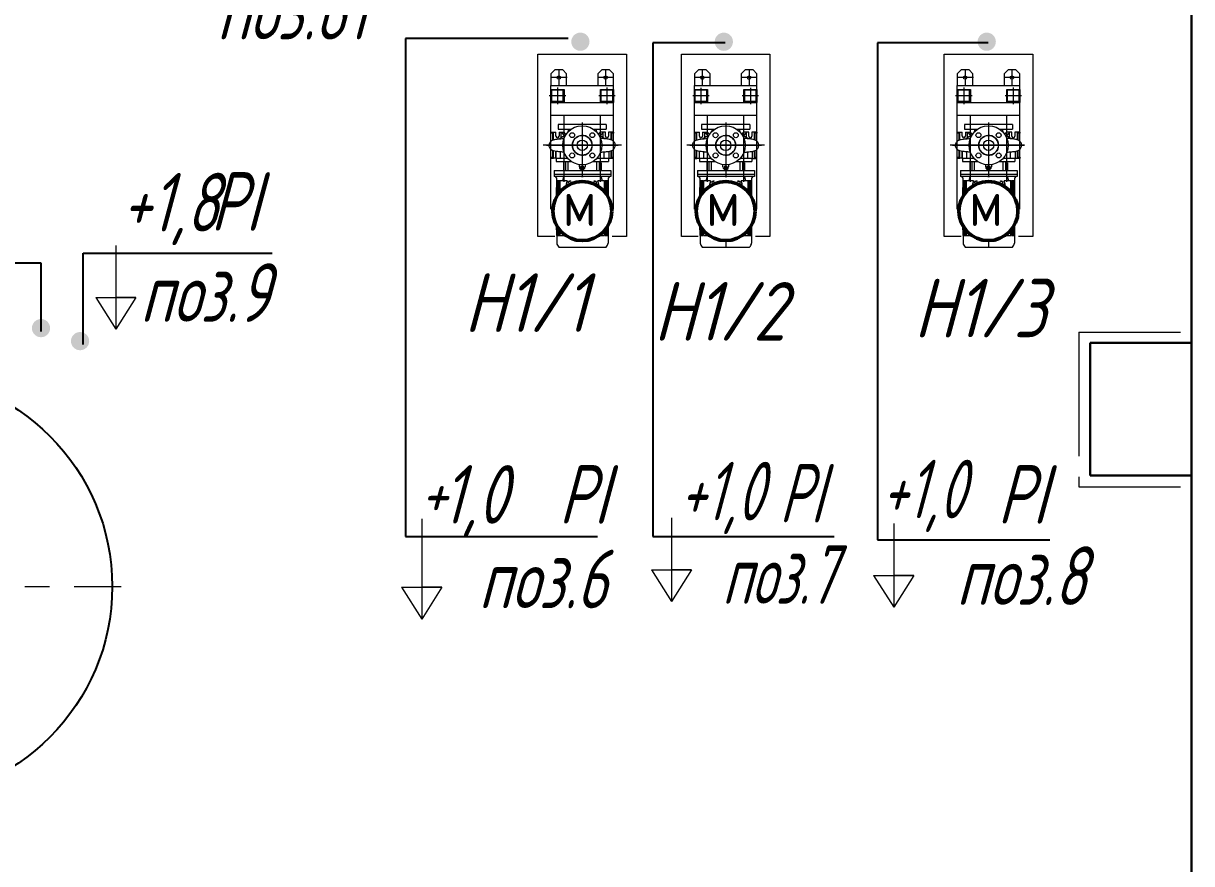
# Model space of a CAD drawing. Header units: millimetres. Extents: x 409 to 1826, y -2285 to 789.
# Drawn here: x 647.1 to 736.9, y 463.6 to 528.2 of the extents above; entities that cross this region are included whole.
import ezdxf

# ---------------------------------------------------------------- set-up
doc = ezdxf.new("R2010")
doc.units = ezdxf.units.MM
doc.linetypes.add('CENTER2', pattern=[28.575, 19.05, -3.175, 3.175, -3.175])
doc.linetypes.add('осевая', pattern=[50.8, 31.75, -6.35, 6.35, -6.35])
for name, color, linetype, lineweight in [('1 Оборудование (осн)', 150, 'Continuous', 30), ('1-основная-050 ж', 2, 'Continuous', 50), ('6-осевая-1', 1, 'CENTER2', 18), ('7-тонкая-текст.-02', 4, 'Continuous', 30), ('7-тонкая.текст-02', 4, 'Continuous', 30), ('_0', 7, 'Continuous', 0), ('Visible (ISO)', 7, 'Continuous', 50), ('АР_Стены наружные', 7, 'Continuous', 30), ('Опора', 22, 'Continuous', 15), ('осевая', 33, 'осевая', 13)]:
    doc.layers.add(name, color=color, linetype=linetype, lineweight=lineweight)
doc.layers.add('ТХ_Оси труб.', color=3, linetype='осевая')
doc.styles.add('2', font='simplex.shx', dxfattribs={"width": 0.8, "oblique": 15, "height": 3.5})
doc.styles.add('GOST тип А', font='GOST_A.TTF', dxfattribs={"oblique": 15})
doc.styles.get("Standard").update_dxf_attribs({"font": 'GOST_A.TTF', "oblique": 15})

msp = doc.modelspace()

# ---------------------------------------------------------------- hatches: boundary and pattern name
for points in [[(690.638, 526.748, -1), (689.238, 526.748, -1)], [(701.658, 526.746, -1), (700.258, 526.746, -1)], [(721.855, 526.748, -1), (720.455, 526.748, -1)], [(647.8, 504.75, 1), (649.2, 504.75, 1)], [(650.8, 503.75, 1), (652.2, 503.75, 1)]]:
    msp.add_hatch(color=7).paths.add_polyline_path(points)

# ---------------------------------------------------------------- linework, layer by layer
for p, q in [((689, 527), (676.5, 527)), ((676.5, 527), (676.5, 488.75)), ((701.062, 526.657), (695.5, 526.657)), ((695.5, 526.657), (695.5, 489.75)), ((721.258, 526.659), (712.75, 526.659)), ((712.75, 526.659), (712.75, 488.5)), ((651.75, 503.5), (651.75, 510.5)), ((651.75, 510.5), (666.25, 510.5)), ((648.5, 509.75), (629.75, 509.75)), ((648.5, 504.5), (648.5, 509.75)), ((695.5, 489.75), (695.5, 488.75)), ((676.5, 488.75), (691.25, 488.75)), ((695.5, 488.75), (709.438, 488.75)), ((712.75, 488.5), (726, 488.5))]:
    msp.add_line(p, q)
at = {"color": 7, "lineweight": 13}
for p, q in [((686.677, 511.783), (686.677, 525.783)), ((686.677, 525.783), (693.477, 525.783)), ((693.477, 525.783), (693.477, 511.783)), ((697.698, 511.781), (697.698, 525.781)), ((697.698, 525.781), (704.498, 525.781)), ((704.498, 525.781), (704.498, 511.781)), ((717.894, 511.783), (717.894, 525.783)), ((717.894, 525.783), (724.694, 525.783)), ((724.694, 525.783), (724.694, 511.783)), ((687.963, 511.783), (686.677, 511.783)), ((693.477, 511.783), (692.378, 511.783)), ((698.983, 511.781), (697.698, 511.781)), ((704.498, 511.781), (703.398, 511.781)), ((719.179, 511.783), (717.894, 511.783)), ((724.694, 511.783), (723.594, 511.783))]:
    msp.add_line(p, q, dxfattribs=at)
at = {"layer": '1 Оборудование (осн)', "color": 7, "lineweight": 25}
msp.add_circle((637.622, 484.896), 16.35, dxfattribs=at)
at = {"layer": '1-основная-050 ж', "color": 7, "ltscale": 0.1}
for centre in [(690.079, 513.734), (701.099, 513.734), (721.287, 513.734)]:
    msp.add_circle(centre, 2.265, dxfattribs=at)
at = {"layer": '6-осевая-1', "color": 7, "ltscale": 0.5}
for p, q in [((728.233, 504.448), (736.033, 504.448)), ((728.233, 504.448), (728.233, 492.55)), ((728.233, 492.55), (736.033, 492.55))]:
    msp.add_line(p, q, dxfattribs=at)
at = {"layer": '_0', "ltscale": 0.8}
for p, q in [((654.25, 511.093), (654.25, 507.101)), ((652.703, 507.101), (654.25, 507.101)), ((652.703, 507.101), (654.25, 507.101)), ((652.703, 507.101), (654.25, 507.101)), ((652.703, 507.101), (654.25, 507.101)), ((652.703, 507.101), (654.25, 504.657)), ((654.25, 507.101), (655.797, 507.101)), ((655.797, 507.101), (654.25, 507.101)), ((654.25, 507.101), (655.797, 507.101)), ((655.797, 507.101), (654.25, 507.101)), ((654.25, 507.101), (655.797, 507.101)), ((655.797, 507.101), (654.25, 507.101)), ((654.25, 507.101), (655.797, 507.101)), ((655.797, 507.101), (654.25, 507.101)), ((654.25, 507.101), (654.25, 504.657)), ((655.797, 507.101), (654.25, 504.657)), ((677.75, 490.093), (677.75, 482.407)), ((696.938, 490.186), (696.938, 486.194)), ((714.008, 489.752), (714.008, 485.76)), ((695.392, 486.194), (696.938, 486.194)), ((695.392, 486.194), (696.938, 483.75)), ((696.938, 486.194), (698.485, 486.194)), ((698.485, 486.194), (696.938, 486.194)), ((696.938, 486.194), (696.938, 483.75)), ((698.485, 486.194), (696.938, 483.75)), ((712.462, 485.76), (714.008, 485.76)), ((712.462, 485.76), (714.008, 483.316)), ((714.008, 485.76), (715.555, 485.76)), ((715.555, 485.76), (714.008, 485.76)), ((714.008, 485.76), (714.008, 483.316)), ((715.555, 485.76), (714.008, 483.316)), ((676.203, 484.851), (677.75, 484.851)), ((676.203, 484.851), (677.75, 482.407)), ((677.75, 484.851), (679.297, 484.851)), ((679.297, 484.851), (677.75, 484.851)), ((677.75, 484.851), (677.75, 482.407)), ((679.297, 484.851), (677.75, 482.407))]:
    msp.add_line(p, q, dxfattribs=at)
at = {"layer": 'Visible (ISO)', "color": 7, "lineweight": 13}
for p, q in [((687.679, 519.792), (687.859, 519.792)), ((687.679, 519.732), (687.679, 519.792)), ((687.814, 519.732), (687.679, 519.732)), ((687.679, 519.11), (687.679, 519.732)), ((687.859, 519.762), (687.814, 519.732)), ((687.814, 519.196), (687.814, 519.732)), ((687.859, 519.792), (688.059, 519.792)), ((687.859, 519.792), (687.859, 519.762)), ((687.859, 519.213), (687.859, 519.762)), ((688.059, 519.492), (688.059, 519.792)), ((691.929, 520.392), (688.229, 520.392)), ((688.229, 520.392), (688.229, 520.032)), ((688.229, 520.032), (689.235, 520.032)), ((688.299, 519.792), (688.299, 519.492)), ((688.299, 519.792), (688.471, 519.792)), ((688.471, 519.302), (688.471, 519.792)), ((688.471, 519.792), (688.679, 519.792)), ((688.471, 519.792), (688.71, 519.515)), ((688.828, 519.62), (688.679, 519.792)), ((688.858, 519.663), (688.856, 519.666)), ((689.007, 520.032), (689.007, 519.841)), ((690.923, 520.032), (691.929, 520.032)), ((691.151, 520.032), (691.151, 519.841)), ((691.3, 519.663), (691.302, 519.666)), ((691.33, 519.62), (691.479, 519.792)), ((691.687, 519.792), (691.447, 519.515)), ((691.687, 519.792), (691.479, 519.792)), ((691.859, 519.792), (691.687, 519.792)), ((691.687, 519.374), (691.687, 519.792)), ((691.859, 519.492), (691.859, 519.792)), ((691.929, 520.392), (691.929, 520.032)), ((692.099, 519.792), (692.099, 519.492)), ((692.299, 519.792), (692.099, 519.792)), ((692.479, 519.792), (692.299, 519.792)), ((692.299, 519.762), (692.299, 519.792)), ((692.344, 519.732), (692.299, 519.762)), ((692.299, 519.213), (692.299, 519.762)), ((692.479, 519.732), (692.344, 519.732)), ((692.344, 519.196), (692.344, 519.732)), ((692.479, 519.792), (692.479, 519.732)), ((692.479, 519.11), (692.479, 519.732)), ((698.699, 519.79), (698.879, 519.79)), ((698.699, 519.73), (698.699, 519.79)), ((698.834, 519.73), (698.699, 519.73)), ((698.699, 519.108), (698.699, 519.73)), ((698.879, 519.76), (698.834, 519.73)), ((698.834, 519.194), (698.834, 519.73)), ((698.879, 519.79), (699.079, 519.79)), ((698.879, 519.79), (698.879, 519.76)), ((698.879, 519.211), (698.879, 519.76)), ((699.079, 519.49), (699.079, 519.79)), ((702.949, 520.39), (699.249, 520.39)), ((699.249, 520.39), (699.249, 520.03)), ((699.249, 520.03), (700.255, 520.03)), ((699.319, 519.79), (699.319, 519.49)), ((699.319, 519.79), (699.491, 519.79)), ((699.491, 519.3), (699.491, 519.79)), ((699.491, 519.79), (699.699, 519.79)), ((699.491, 519.79), (699.731, 519.513)), ((699.848, 519.618), (699.699, 519.79)), ((699.878, 519.661), (699.876, 519.664)), ((700.027, 520.03), (700.027, 519.839)), ((701.943, 520.03), (702.949, 520.03)), ((702.171, 520.03), (702.171, 519.839)), ((702.32, 519.661), (702.322, 519.664)), ((702.35, 519.618), (702.499, 519.79)), ((702.707, 519.79), (702.468, 519.513)), ((702.707, 519.79), (702.499, 519.79)), ((702.879, 519.79), (702.707, 519.79)), ((702.707, 519.372), (702.707, 519.79)), ((702.879, 519.49), (702.879, 519.79)), ((702.949, 520.39), (702.949, 520.03)), ((703.119, 519.79), (703.119, 519.49)), ((703.319, 519.79), (703.119, 519.79)), ((703.499, 519.79), (703.319, 519.79)), ((703.319, 519.76), (703.319, 519.79)), ((703.364, 519.73), (703.319, 519.76)), ((703.319, 519.211), (703.319, 519.76)), ((703.499, 519.73), (703.364, 519.73)), ((703.364, 519.194), (703.364, 519.73)), ((703.499, 519.79), (703.499, 519.73)), ((703.499, 519.108), (703.499, 519.73)), ((718.895, 519.792), (719.075, 519.792)), ((718.895, 519.732), (718.895, 519.792)), ((719.03, 519.732), (718.895, 519.732)), ((718.895, 519.11), (718.895, 519.732)), ((719.075, 519.762), (719.03, 519.732)), ((719.03, 519.196), (719.03, 519.732)), ((719.075, 519.792), (719.275, 519.792)), ((719.075, 519.792), (719.075, 519.762)), ((719.075, 519.213), (719.075, 519.762)), ((719.275, 519.492), (719.275, 519.792)), ((723.145, 520.392), (719.445, 520.392)), ((719.445, 520.392), (719.445, 520.032)), ((719.445, 520.032), (720.451, 520.032)), ((719.515, 519.792), (719.515, 519.492)), ((719.515, 519.792), (719.688, 519.792)), ((719.688, 519.302), (719.688, 519.792)), ((719.688, 519.792), (719.895, 519.792)), ((719.688, 519.792), (719.927, 519.515)), ((720.045, 519.62), (719.895, 519.792)), ((720.074, 519.663), (720.072, 519.666)), ((720.223, 520.032), (720.223, 519.841)), ((722.14, 520.032), (723.145, 520.032)), ((722.367, 520.032), (722.367, 519.841)), ((722.517, 519.663), (722.519, 519.666)), ((722.546, 519.62), (722.695, 519.792)), ((722.903, 519.792), (722.664, 519.515)), ((722.903, 519.792), (722.695, 519.792)), ((723.075, 519.792), (722.903, 519.792)), ((722.903, 519.374), (722.903, 519.792)), ((723.075, 519.492), (723.075, 519.792)), ((723.145, 520.392), (723.145, 520.032)), ((723.315, 519.792), (723.315, 519.492)), ((723.515, 519.792), (723.315, 519.792)), ((723.695, 519.792), (723.515, 519.792)), ((723.515, 519.762), (723.515, 519.792)), ((723.56, 519.732), (723.515, 519.762)), ((723.515, 519.213), (723.515, 519.762)), ((723.695, 519.732), (723.56, 519.732)), ((723.56, 519.196), (723.56, 519.732)), ((723.695, 519.792), (723.695, 519.732)), ((723.695, 519.11), (723.695, 519.732)), ((687.679, 517.852), (687.679, 518.473)), ((687.814, 517.852), (687.814, 518.388)), ((687.859, 517.792), (687.859, 518.371)), ((688.034, 518.324), (688.034, 517.804)), ((688.04, 518.323), (688.04, 517.804)), ((688.386, 518.284), (688.386, 517.804)), ((691.772, 517.804), (691.772, 518.284)), ((692.118, 518.323), (692.118, 517.804)), ((692.124, 518.324), (692.124, 517.804)), ((692.299, 517.792), (692.299, 518.371)), ((692.344, 517.852), (692.344, 518.388)), ((692.479, 517.852), (692.479, 518.473)), ((698.699, 517.85), (698.699, 518.472)), ((698.834, 517.85), (698.834, 518.386)), ((698.879, 517.79), (698.879, 518.369)), ((699.054, 518.322), (699.054, 517.803)), ((699.06, 518.321), (699.06, 517.803)), ((699.406, 518.282), (699.406, 517.803)), ((702.792, 517.803), (702.792, 518.282)), ((703.138, 518.321), (703.138, 517.803)), ((703.144, 518.322), (703.144, 517.803)), ((703.319, 517.79), (703.319, 518.369)), ((703.364, 517.85), (703.364, 518.386)), ((703.499, 517.85), (703.499, 518.472)), ((718.895, 517.852), (718.895, 518.473)), ((719.03, 517.852), (719.03, 518.388)), ((719.075, 517.792), (719.075, 518.371)), ((719.251, 518.324), (719.251, 517.804)), ((719.257, 518.323), (719.257, 517.804)), ((719.602, 518.284), (719.602, 517.804)), ((722.988, 517.804), (722.988, 518.284)), ((723.334, 518.323), (723.334, 517.804)), ((723.34, 518.324), (723.34, 517.804)), ((723.515, 517.792), (723.515, 518.371)), ((723.56, 517.852), (723.56, 518.388)), ((723.695, 517.852), (723.695, 518.473)), ((687.679, 517.852), (687.679, 517.792)), ((687.814, 517.852), (687.679, 517.852)), ((688.069, 517.792), (687.679, 517.792)), ((687.679, 517.792), (687.859, 517.792)), ((687.859, 517.822), (687.814, 517.852)), ((687.859, 517.792), (687.859, 517.822)), ((688.04, 517.804), (688.034, 517.804)), ((688.04, 517.804), (688.077, 517.804)), ((688.069, 517.804), (688.069, 517.542)), ((688.069, 517.542), (689.25, 517.542)), ((688.077, 517.804), (688.923, 517.804)), ((688.629, 517.442), (688.658, 517.442)), ((688.629, 517.442), (688.629, 516.86)), ((688.658, 516.86), (688.658, 517.542)), ((688.781, 517.542), (688.781, 516.86)), ((688.923, 517.836), (688.923, 517.804)), ((688.95, 517.804), (688.923, 517.804)), ((688.968, 517.542), (688.968, 516.86)), ((689.86, 517.133), (689.86, 517.308)), ((689.978, 517.133), (690.028, 517.215)), ((689.978, 517.133), (689.978, 517.049)), ((690.028, 517.131), (689.978, 517.049)), ((689.978, 517.049), (690.028, 516.967)), ((690.028, 517.215), (690.028, 517.131)), ((690.028, 517.215), (690.129, 517.215)), ((690.129, 517.131), (690.028, 517.131)), ((690.129, 517.215), (690.129, 517.131)), ((690.129, 517.215), (690.18, 517.133)), ((690.18, 517.049), (690.129, 517.131)), ((690.129, 516.967), (690.18, 517.049)), ((690.18, 517.133), (690.18, 517.049)), ((690.297, 517.308), (690.297, 517.133)), ((690.908, 517.542), (692.089, 517.542)), ((691.189, 516.86), (691.189, 517.542)), ((691.234, 517.804), (691.208, 517.804)), ((691.234, 517.836), (691.234, 517.804)), ((691.234, 517.804), (692.081, 517.804)), ((691.376, 517.542), (691.376, 516.86)), ((691.5, 516.86), (691.5, 517.542)), ((691.5, 517.442), (691.529, 517.442)), ((691.529, 517.442), (691.529, 516.86)), ((692.081, 517.804), (692.118, 517.804)), ((692.089, 517.804), (692.089, 517.542)), ((692.089, 517.792), (692.479, 517.792)), ((692.124, 517.804), (692.118, 517.804)), ((692.344, 517.852), (692.299, 517.822)), ((692.299, 517.822), (692.299, 517.792)), ((692.479, 517.792), (692.299, 517.792)), ((692.479, 517.852), (692.344, 517.852)), ((692.479, 517.792), (692.479, 517.852)), ((698.699, 517.85), (698.699, 517.79)), ((698.834, 517.85), (698.699, 517.85)), ((699.089, 517.79), (698.699, 517.79)), ((698.699, 517.79), (698.879, 517.79)), ((698.879, 517.82), (698.834, 517.85)), ((698.879, 517.79), (698.879, 517.82)), ((699.06, 517.803), (699.054, 517.803)), ((699.06, 517.803), (699.097, 517.803)), ((699.089, 517.803), (699.089, 517.54)), ((699.089, 517.54), (700.27, 517.54)), ((699.097, 517.803), (699.944, 517.803)), ((699.649, 517.44), (699.678, 517.44)), ((699.649, 517.44), (699.649, 516.858)), ((699.678, 516.858), (699.678, 517.54)), ((699.802, 517.54), (699.802, 516.858)), ((699.944, 517.834), (699.944, 517.803)), ((699.97, 517.803), (699.944, 517.803)), ((699.989, 517.54), (699.989, 516.858)), ((700.881, 517.131), (700.881, 517.306)), ((700.998, 517.131), (701.049, 517.213)), ((700.998, 517.131), (700.998, 517.047)), ((701.049, 517.129), (700.998, 517.047)), ((700.998, 517.047), (701.049, 516.965)), ((701.049, 517.213), (701.049, 517.129)), ((701.049, 517.213), (701.15, 517.213)), ((701.15, 517.129), (701.049, 517.129)), ((701.15, 517.213), (701.15, 517.129)), ((701.15, 517.213), (701.2, 517.131)), ((701.2, 517.047), (701.15, 517.129)), ((701.15, 516.965), (701.2, 517.047)), ((701.2, 517.131), (701.2, 517.047)), ((701.318, 517.306), (701.318, 517.131)), ((701.928, 517.54), (703.109, 517.54)), ((702.21, 516.858), (702.21, 517.54)), ((702.255, 517.803), (702.228, 517.803)), ((702.255, 517.834), (702.255, 517.803)), ((702.255, 517.803), (703.101, 517.803)), ((702.397, 517.54), (702.397, 516.858)), ((702.52, 516.858), (702.52, 517.54)), ((702.52, 517.44), (702.549, 517.44)), ((702.549, 517.44), (702.549, 516.858)), ((703.101, 517.803), (703.138, 517.803)), ((703.109, 517.803), (703.109, 517.54)), ((703.109, 517.79), (703.499, 517.79)), ((703.144, 517.803), (703.138, 517.803)), ((703.364, 517.85), (703.319, 517.82)), ((703.319, 517.82), (703.319, 517.79)), ((703.499, 517.79), (703.319, 517.79)), ((703.499, 517.85), (703.364, 517.85)), ((703.499, 517.79), (703.499, 517.85)), ((718.895, 517.852), (718.895, 517.792)), ((719.03, 517.852), (718.895, 517.852)), ((719.286, 517.792), (718.895, 517.792)), ((718.895, 517.792), (719.075, 517.792)), ((719.075, 517.822), (719.03, 517.852)), ((719.075, 517.792), (719.075, 517.822)), ((719.257, 517.804), (719.251, 517.804)), ((719.257, 517.804), (719.294, 517.804)), ((719.286, 517.804), (719.286, 517.542)), ((719.286, 517.542), (720.466, 517.542)), ((719.294, 517.804), (720.14, 517.804)), ((719.846, 517.442), (719.874, 517.442)), ((719.846, 517.442), (719.846, 516.86)), ((719.874, 516.86), (719.874, 517.542)), ((719.998, 517.542), (719.998, 516.86)), ((720.14, 517.836), (720.14, 517.804)), ((720.167, 517.804), (720.14, 517.804)), ((720.185, 517.542), (720.185, 516.86)), ((721.077, 517.133), (721.077, 517.308)), ((721.195, 517.133), (721.245, 517.215)), ((721.195, 517.133), (721.195, 517.049)), ((721.245, 517.131), (721.195, 517.049)), ((721.195, 517.049), (721.245, 516.967)), ((721.245, 517.215), (721.245, 517.131)), ((721.245, 517.215), (721.346, 517.215)), ((721.346, 517.131), (721.245, 517.131)), ((721.346, 517.215), (721.346, 517.131)), ((721.346, 517.215), (721.396, 517.133)), ((721.396, 517.049), (721.346, 517.131)), ((721.346, 516.967), (721.396, 517.049)), ((721.396, 517.133), (721.396, 517.049)), ((721.514, 517.308), (721.514, 517.133)), ((722.125, 517.542), (723.305, 517.542)), ((722.406, 516.86), (722.406, 517.542)), ((722.451, 517.804), (722.424, 517.804)), ((722.451, 517.836), (722.451, 517.804)), ((722.451, 517.804), (723.297, 517.804)), ((722.593, 517.542), (722.593, 516.86)), ((722.717, 516.86), (722.717, 517.542)), ((722.717, 517.442), (722.745, 517.442)), ((722.745, 517.442), (722.745, 516.86)), ((723.297, 517.804), (723.334, 517.804)), ((723.305, 517.804), (723.305, 517.542)), ((723.305, 517.792), (723.695, 517.792)), ((723.34, 517.804), (723.334, 517.804)), ((723.56, 517.852), (723.515, 517.822)), ((723.515, 517.822), (723.515, 517.792)), ((723.695, 517.792), (723.515, 517.792)), ((723.695, 517.852), (723.56, 517.852)), ((687.91, 516.86), (692.281, 516.86)), ((687.91, 516.86), (687.91, 516.585)), ((687.91, 516.585), (692.281, 516.585)), ((687.91, 516.585), (692.281, 516.585)), ((687.91, 516.585), (687.91, 516.398)), ((692.281, 516.398), (687.91, 516.398)), ((688.129, 516.27), (688.014, 516.398)), ((688.129, 516.06), (688.129, 516.27)), ((690.028, 516.967), (690.129, 516.967)), ((690.056, 516.398), (690.056, 516.356)), ((690.135, 516.355), (690.135, 516.398)), ((692.177, 516.398), (692.062, 516.27)), ((692.062, 516.27), (692.062, 516.06)), ((692.281, 516.86), (692.281, 516.585)), ((692.281, 516.585), (692.281, 516.398)), ((698.931, 516.858), (703.301, 516.858)), ((698.931, 516.858), (698.931, 516.583)), ((698.931, 516.583), (703.301, 516.583)), ((698.931, 516.583), (703.301, 516.583)), ((698.931, 516.583), (698.931, 516.396)), ((703.301, 516.396), (698.931, 516.396)), ((699.149, 516.268), (699.035, 516.396)), ((699.149, 516.059), (699.149, 516.268)), ((701.049, 516.965), (701.15, 516.965)), ((701.076, 516.396), (701.076, 516.356)), ((701.155, 516.355), (701.155, 516.396)), ((703.197, 516.396), (703.082, 516.268)), ((703.082, 516.268), (703.082, 516.059)), ((703.301, 516.858), (703.301, 516.583)), ((703.301, 516.583), (703.301, 516.396)), ((719.127, 516.86), (723.497, 516.86)), ((719.127, 516.86), (719.127, 516.585)), ((719.127, 516.585), (723.497, 516.585)), ((719.127, 516.585), (723.497, 516.585)), ((719.127, 516.585), (719.127, 516.398)), ((723.497, 516.398), (719.127, 516.398)), ((719.345, 516.27), (719.231, 516.398)), ((719.345, 516.06), (719.345, 516.27)), ((721.245, 516.967), (721.346, 516.967)), ((721.273, 516.398), (721.273, 516.356)), ((721.351, 516.355), (721.351, 516.398)), ((723.393, 516.398), (723.279, 516.27)), ((723.279, 516.27), (723.279, 516.06)), ((723.497, 516.86), (723.497, 516.585)), ((723.497, 516.585), (723.497, 516.398)), ((688.129, 515.549), (688.098, 515.549)), ((688.098, 514.824), (688.098, 515.549)), ((688.129, 514.886), (688.129, 516.06)), ((688.129, 516.06), (688.129, 516.06)), ((688.129, 516.06), (688.129, 514.886)), ((688.139, 516.06), (688.148, 516.06)), ((688.139, 514.902), (688.139, 516.06)), ((688.148, 514.918), (688.148, 516.06)), ((688.177, 516.06), (688.148, 516.06)), ((688.177, 516.06), (688.196, 516.06)), ((688.177, 514.963), (688.177, 516.06)), ((688.196, 514.993), (688.196, 516.06)), ((688.246, 516.06), (688.196, 516.06)), ((688.246, 516.06), (688.276, 516.06)), ((688.246, 515.064), (688.246, 516.06)), ((688.276, 515.105), (688.276, 516.06)), ((688.349, 516.06), (688.276, 516.06)), ((688.349, 516.06), (688.392, 516.06)), ((688.349, 515.196), (688.349, 516.06)), ((688.392, 515.245), (688.392, 516.06)), ((688.92, 516.06), (688.392, 516.06)), ((688.836, 515.798), (688.944, 515.798)), ((688.836, 515.798), (688.836, 515.637)), ((689.16, 516.023), (689.034, 516.023)), ((689.034, 515.904), (689.034, 516.023)), ((689.112, 516.06), (689.191, 516.06)), ((689.112, 516.023), (689.112, 516.06)), ((689.191, 516.023), (689.191, 516.06)), ((691.157, 516.023), (690.998, 516.023)), ((691, 516.06), (691.079, 516.06)), ((691, 516.023), (691, 516.06)), ((691.079, 516.023), (691.079, 516.06)), ((691.157, 516.023), (691.157, 515.868)), ((691.214, 515.798), (691.355, 515.798)), ((691.799, 516.06), (691.271, 516.06)), ((691.355, 515.605), (691.355, 515.798)), ((691.799, 516.06), (691.842, 516.06)), ((691.799, 515.207), (691.799, 516.06)), ((691.842, 515.156), (691.842, 516.06)), ((691.915, 516.06), (691.842, 516.06)), ((691.915, 516.06), (691.945, 516.06)), ((691.915, 515.06), (691.915, 516.06)), ((691.945, 515.017), (691.945, 516.06)), ((691.994, 516.06), (691.945, 516.06)), ((691.994, 516.06), (692.014, 516.06)), ((691.994, 514.942), (691.994, 516.06)), ((692.014, 514.911), (692.014, 516.06)), ((692.043, 516.06), (692.014, 516.06)), ((692.043, 516.06), (692.052, 516.06)), ((692.043, 514.862), (692.043, 516.06)), ((692.052, 514.845), (692.052, 516.06)), ((692.062, 514.828), (692.062, 516.06)), ((692.062, 516.06), (692.062, 516.06)), ((692.062, 516.06), (692.062, 514.827)), ((692.093, 515.549), (692.062, 515.549)), ((692.093, 514.824), (692.093, 515.549)), ((699.149, 515.547), (699.118, 515.547)), ((699.118, 514.822), (699.118, 515.547)), ((699.149, 514.886), (699.149, 516.059)), ((699.149, 516.059), (699.149, 516.059)), ((699.149, 516.059), (699.149, 514.886)), ((699.159, 516.059), (699.168, 516.059)), ((699.159, 514.902), (699.159, 516.059)), ((699.168, 514.918), (699.168, 516.059)), ((699.197, 516.059), (699.168, 516.059)), ((699.197, 516.059), (699.217, 516.059)), ((699.197, 514.963), (699.197, 516.059)), ((699.217, 514.993), (699.217, 516.059)), ((699.266, 516.059), (699.217, 516.059)), ((699.266, 516.059), (699.297, 516.059)), ((699.266, 515.064), (699.266, 516.059)), ((699.297, 515.105), (699.297, 516.059)), ((699.369, 516.059), (699.297, 516.059)), ((699.369, 516.059), (699.413, 516.059)), ((699.369, 515.196), (699.369, 516.059)), ((699.413, 515.245), (699.413, 516.059)), ((699.94, 516.059), (699.413, 516.059)), ((699.856, 515.796), (699.963, 515.796)), ((699.856, 515.796), (699.856, 515.637)), ((700.178, 516.021), (700.054, 516.021)), ((700.054, 515.904), (700.054, 516.021)), ((700.132, 516.059), (700.211, 516.059)), ((700.132, 516.021), (700.132, 516.059)), ((700.211, 516.048), (700.211, 516.059)), ((702.02, 516.059), (702.099, 516.059)), ((702.02, 516.021), (702.02, 516.059)), ((702.177, 516.021), (702.02, 516.021)), ((702.099, 516.021), (702.099, 516.059)), ((702.177, 516.021), (702.177, 515.868)), ((702.177, 515.796), (702.375, 515.796)), ((702.819, 516.059), (702.291, 516.059)), ((702.375, 515.576), (702.375, 515.796)), ((702.819, 516.059), (702.862, 516.059)), ((702.819, 515.207), (702.819, 516.059)), ((702.862, 515.156), (702.862, 516.059)), ((702.935, 516.059), (702.862, 516.059)), ((702.935, 516.059), (702.965, 516.059)), ((702.935, 515.06), (702.935, 516.059)), ((702.965, 515.017), (702.965, 516.059)), ((703.015, 516.059), (702.965, 516.059)), ((703.015, 516.059), (703.034, 516.059)), ((703.015, 514.942), (703.015, 516.059)), ((703.034, 514.911), (703.034, 516.059)), ((703.063, 516.059), (703.034, 516.059)), ((703.063, 516.059), (703.072, 516.059)), ((703.063, 514.862), (703.063, 516.059)), ((703.072, 514.845), (703.072, 516.059)), ((703.082, 514.828), (703.082, 516.059)), ((703.082, 516.059), (703.082, 516.059)), ((703.082, 516.059), (703.082, 514.827)), ((703.114, 515.547), (703.082, 515.547)), ((703.114, 514.822), (703.114, 515.547)), ((719.345, 515.549), (719.314, 515.549)), ((719.314, 514.824), (719.314, 515.549)), ((719.346, 516.06), (719.345, 516.06)), ((719.345, 516.06), (719.345, 514.9)), ((719.346, 514.901), (719.346, 516.06)), ((719.355, 516.06), (719.365, 516.06)), ((719.355, 514.916), (719.355, 516.06)), ((719.365, 514.932), (719.365, 516.06)), ((719.394, 516.06), (719.365, 516.06)), ((719.394, 516.06), (719.413, 516.06)), ((719.394, 514.977), (719.394, 516.06)), ((719.413, 515.006), (719.413, 516.06)), ((719.463, 516.06), (719.413, 516.06)), ((719.463, 516.06), (719.493, 516.06)), ((719.463, 515.076), (719.463, 516.06)), ((719.493, 515.116), (719.493, 516.06)), ((719.566, 516.06), (719.493, 516.06)), ((719.566, 516.06), (719.609, 516.06)), ((719.566, 515.206), (719.566, 516.06)), ((719.609, 515.255), (719.609, 516.06)), ((720.137, 516.06), (719.609, 516.06)), ((720.053, 515.798), (720.16, 515.798)), ((720.053, 515.798), (720.053, 515.637)), ((720.377, 516.023), (720.251, 516.023)), ((720.251, 515.904), (720.251, 516.023)), ((720.329, 516.06), (720.407, 516.06)), ((720.329, 516.023), (720.329, 516.06)), ((720.407, 516.023), (720.407, 516.06)), ((722.373, 516.023), (722.214, 516.023)), ((722.217, 516.06), (722.295, 516.06)), ((722.217, 516.023), (722.217, 516.06)), ((722.295, 516.023), (722.295, 516.06)), ((722.373, 516.023), (722.373, 515.868)), ((722.431, 515.798), (722.572, 515.798)), ((723.015, 516.06), (722.487, 516.06)), ((722.572, 515.576), (722.572, 515.798)), ((723.015, 516.06), (723.058, 516.06)), ((723.015, 515.197), (723.015, 516.06)), ((723.058, 515.145), (723.058, 516.06)), ((723.131, 516.06), (723.058, 516.06)), ((723.131, 516.06), (723.162, 516.06)), ((723.131, 515.048), (723.131, 516.06)), ((723.162, 515.004), (723.162, 516.06)), ((723.211, 516.06), (723.162, 516.06)), ((723.211, 516.06), (723.231, 516.06)), ((723.211, 514.928), (723.211, 516.06)), ((723.231, 514.896), (723.231, 516.06)), ((723.259, 516.06), (723.231, 516.06)), ((723.259, 516.06), (723.269, 516.06)), ((723.259, 514.846), (723.259, 516.06)), ((723.269, 514.829), (723.269, 516.06)), ((723.278, 514.812), (723.278, 516.06)), ((723.279, 516.06), (723.278, 516.06)), ((723.279, 516.06), (723.279, 514.811)), ((723.31, 515.549), (723.279, 515.549)), ((723.31, 514.824), (723.31, 515.549)), ((688.129, 514.824), (688.098, 514.824)), ((692.093, 514.824), (692.062, 514.824)), ((692.093, 514.769), (692.093, 514.824)), ((699.149, 514.822), (699.118, 514.822)), ((703.114, 514.822), (703.082, 514.822)), ((703.114, 514.769), (703.114, 514.822)), ((719.345, 514.824), (719.314, 514.824)), ((723.31, 514.824), (723.279, 514.824)), ((723.31, 514.752), (723.31, 514.824)), ((688.098, 512.302), (688.098, 512.637)), ((688.129, 511.865), (688.129, 512.582)), ((688.129, 512.582), (688.129, 511.285)), ((688.139, 511.865), (688.139, 512.566)), ((688.148, 511.865), (688.148, 512.55)), ((688.177, 511.865), (688.177, 512.504)), ((691.994, 511.865), (691.994, 512.526)), ((692.014, 511.865), (692.014, 512.557)), ((692.043, 511.865), (692.043, 512.606)), ((692.052, 511.865), (692.052, 512.623)), ((692.062, 511.865), (692.062, 512.64)), ((692.062, 512.64), (692.062, 511.285)), ((692.093, 512.302), (692.093, 512.699)), ((699.118, 512.3), (699.118, 512.637)), ((699.149, 511.863), (699.149, 512.582)), ((699.149, 512.582), (699.149, 511.283)), ((699.159, 511.863), (699.159, 512.566)), ((699.168, 511.863), (699.168, 512.55)), ((699.197, 511.863), (699.197, 512.504)), ((703.015, 511.863), (703.015, 512.526)), ((703.034, 511.863), (703.034, 512.557)), ((703.063, 511.863), (703.063, 512.606)), ((703.072, 511.863), (703.072, 512.623)), ((703.082, 511.863), (703.082, 512.64)), ((703.082, 512.64), (703.082, 511.283)), ((703.114, 512.3), (703.114, 512.699)), ((719.314, 512.302), (719.314, 512.621)), ((719.345, 512.568), (719.345, 511.285)), ((719.346, 511.865), (719.346, 512.567)), ((719.355, 511.865), (719.355, 512.551)), ((719.365, 511.865), (719.365, 512.536)), ((719.394, 511.865), (719.394, 512.491)), ((723.211, 511.865), (723.211, 512.54)), ((723.231, 511.865), (723.231, 512.572)), ((723.259, 511.865), (723.259, 512.621)), ((723.269, 511.865), (723.269, 512.638)), ((723.278, 511.865), (723.278, 512.656)), ((723.279, 512.656), (723.279, 511.285)), ((723.31, 512.302), (723.31, 512.716)), ((688.098, 512.302), (688.129, 512.302)), ((688.129, 511.865), (688.139, 511.865)), ((688.148, 511.865), (688.177, 511.865)), ((688.196, 511.865), (688.196, 512.475)), ((688.196, 511.865), (688.246, 511.865)), ((688.246, 511.865), (688.246, 512.404)), ((688.276, 511.865), (688.276, 512.363)), ((688.276, 511.865), (688.349, 511.865)), ((688.349, 511.865), (688.349, 512.272)), ((688.392, 511.865), (688.392, 512.222)), ((688.392, 511.865), (688.8, 511.865)), ((691.358, 511.865), (691.799, 511.865)), ((691.799, 511.865), (691.799, 512.26)), ((691.842, 511.865), (691.842, 512.312)), ((691.842, 511.865), (691.915, 511.865)), ((691.915, 511.865), (691.915, 512.408)), ((691.945, 511.865), (691.945, 512.451)), ((691.945, 511.865), (691.994, 511.865)), ((692.014, 511.865), (692.043, 511.865)), ((692.052, 511.865), (692.062, 511.865)), ((692.062, 512.302), (692.093, 512.302)), ((699.118, 512.3), (699.149, 512.3)), ((699.149, 511.863), (699.159, 511.863)), ((699.168, 511.863), (699.197, 511.863)), ((699.217, 511.863), (699.217, 512.475)), ((699.217, 511.863), (699.266, 511.863)), ((699.266, 511.863), (699.266, 512.404)), ((699.297, 511.863), (699.297, 512.363)), ((699.297, 511.863), (699.369, 511.863)), ((699.369, 511.863), (699.369, 512.272)), ((699.413, 511.863), (699.413, 512.222)), ((699.413, 511.863), (699.823, 511.863)), ((702.376, 511.863), (702.819, 511.863)), ((702.819, 511.863), (702.819, 512.26)), ((702.862, 511.863), (702.862, 512.312)), ((702.862, 511.863), (702.935, 511.863)), ((702.935, 511.863), (702.935, 512.408)), ((702.965, 511.863), (702.965, 512.451)), ((702.965, 511.863), (703.015, 511.863)), ((703.034, 511.863), (703.063, 511.863)), ((703.072, 511.863), (703.082, 511.863)), ((703.082, 512.3), (703.114, 512.3)), ((719.314, 512.302), (719.345, 512.302)), ((719.346, 511.865), (719.355, 511.865)), ((719.365, 511.865), (719.394, 511.865)), ((719.413, 511.865), (719.413, 512.462)), ((719.413, 511.865), (719.463, 511.865)), ((719.463, 511.865), (719.463, 512.392)), ((719.493, 511.865), (719.493, 512.351)), ((719.493, 511.865), (719.566, 511.865)), ((719.566, 511.865), (719.566, 512.262)), ((719.609, 511.865), (719.609, 512.213)), ((719.609, 511.865), (720.008, 511.865)), ((722.566, 511.865), (723.015, 511.865)), ((722.572, 511.865), (722.572, 511.869)), ((723.015, 511.865), (723.015, 512.271)), ((723.058, 511.865), (723.058, 512.323)), ((723.058, 511.865), (723.131, 511.865)), ((723.131, 511.865), (723.131, 512.42)), ((723.162, 511.865), (723.162, 512.463)), ((723.162, 511.865), (723.211, 511.865)), ((723.231, 511.865), (723.259, 511.865)), ((723.269, 511.865), (723.278, 511.865)), ((723.279, 512.302), (723.31, 512.302)), ((688.282, 510.973), (691.909, 510.973)), ((699.303, 510.971), (702.929, 510.971)), ((719.499, 510.973), (723.125, 510.973))]:
    msp.add_line(p, q, dxfattribs=at)
at = {"layer": 'Visible (ISO)', "color": 7, "lineweight": 30}
msp.add_line((723.695, 517.792), (723.695, 517.852), dxfattribs=at)
at = {"layer": 'Visible (ISO)', "color": 7, "lineweight": 13}
for centre, radius in [((690.079, 518.792), 1.5), ((689.301, 519.57), 0.19), ((690.857, 519.57), 0.19), ((701.099, 518.79), 1.5), ((700.321, 519.568), 0.19), ((701.877, 519.568), 0.19), ((721.295, 518.792), 1.5), ((720.518, 519.57), 0.19), ((722.073, 519.57), 0.19), ((690.079, 518.792), 0.76), ((690.079, 518.792), 0.4), ((701.099, 518.79), 0.76), ((701.099, 518.79), 0.4), ((721.295, 518.792), 0.76), ((721.295, 518.792), 0.4), ((689.301, 518.014), 0.19), ((690.857, 518.014), 0.19), ((700.321, 518.012), 0.19), ((701.877, 518.012), 0.19), ((720.518, 518.014), 0.19), ((722.073, 518.014), 0.19)]:
    msp.add_circle(centre, radius, dxfattribs=at)
for centre, radius, start, end in [((688.179, 519.492), 0.12, 180, 0), ((690.079, 516.933), 2.922, 116.22766, 126.16474), ((690.079, 518.792), 0.76, 6.80099, 353.19901), ((690.079, 516.933), 2.922, 53.83526, 63.77234), ((691.979, 519.492), 0.12, 180, 0), ((699.199, 519.49), 0.12, 180, 0), ((701.099, 516.931), 2.922, 116.22766, 126.16474), ((701.099, 518.79), 0.76, 6.80099, 353.19901), ((701.099, 516.931), 2.922, 53.83526, 63.77234), ((702.999, 519.49), 0.12, 180, 0), ((719.395, 519.492), 0.12, 180, 0), ((721.295, 516.933), 2.922, 116.22766, 126.16474), ((721.295, 518.792), 0.76, 6.80099, 353.19901), ((721.295, 516.933), 2.922, 53.83526, 63.77234), ((723.195, 519.492), 0.12, 180, 0), ((690.079, 517.133), 0.218, 180, 0), ((701.099, 517.131), 0.218, 180, 0), ((721.295, 517.133), 0.218, 180, 0), ((688.522, 511.285), 0.393, 180, 232.42421), ((691.669, 511.285), 0.393, 307.57579, 0), ((699.542, 511.283), 0.393, 180, 232.42421), ((702.689, 511.283), 0.393, 307.57579, 0), ((719.739, 511.285), 0.393, 180, 232.42421), ((722.885, 511.285), 0.393, 307.57579, 0)]:
    msp.add_arc(centre, radius, start, end, dxfattribs=at)
for points in [[(688.677, 518.258), (688.504, 518.279), (688.444, 518.283), (688.253, 518.3), (688.15, 518.313), (687.996, 518.337), (687.942, 518.347), (687.861, 518.37), (687.84, 518.377), (687.793, 518.396), (687.77, 518.408), (687.725, 518.435), (687.703, 518.452), (687.661, 518.49), (687.64, 518.513), (687.598, 518.569), (687.579, 518.605), (687.55, 518.685), (687.541, 518.73), (687.537, 518.821), (687.543, 518.867), (687.569, 518.956), (687.589, 518.998), (687.639, 519.072), (687.671, 519.105), (687.718, 519.143), (687.732, 519.152), (687.767, 519.174), (687.787, 519.184), (687.821, 519.199), (687.835, 519.205), (687.869, 519.216), (687.886, 519.221), (687.953, 519.238), (688.003, 519.248), (688.115, 519.266), (688.174, 519.274), (688.352, 519.294), (688.501, 519.305), (688.657, 519.316), (688.658, 519.316), (688.674, 519.318)], [(691.481, 518.258), (691.654, 518.279), (691.713, 518.283), (691.905, 518.3), (692.007, 518.313), (692.162, 518.337), (692.215, 518.347), (692.297, 518.37), (692.318, 518.377), (692.365, 518.396), (692.388, 518.408), (692.433, 518.435), (692.455, 518.452), (692.497, 518.49), (692.518, 518.513), (692.559, 518.569), (692.579, 518.605), (692.608, 518.685), (692.617, 518.73), (692.62, 518.821), (692.615, 518.867), (692.589, 518.956), (692.569, 518.998), (692.518, 519.072), (692.487, 519.105), (692.44, 519.143), (692.426, 519.152), (692.391, 519.174), (692.371, 519.184), (692.337, 519.199), (692.323, 519.205), (692.289, 519.216), (692.272, 519.221), (692.204, 519.238), (692.155, 519.248), (692.043, 519.266), (691.984, 519.274), (691.806, 519.294), (691.657, 519.305), (691.501, 519.316), (691.5, 519.316), (691.484, 519.318)], [(699.697, 518.256), (699.524, 518.277), (699.465, 518.281), (699.273, 518.298), (699.171, 518.311), (699.016, 518.335), (698.963, 518.345), (698.881, 518.368), (698.86, 518.375), (698.813, 518.395), (698.79, 518.406), (698.745, 518.434), (698.723, 518.45), (698.681, 518.488), (698.66, 518.511), (698.619, 518.568), (698.599, 518.603), (698.57, 518.683), (698.561, 518.728), (698.558, 518.819), (698.563, 518.866), (698.589, 518.954), (698.609, 518.996), (698.66, 519.071), (698.691, 519.104), (698.738, 519.141), (698.752, 519.151), (698.787, 519.172), (698.807, 519.183), (698.841, 519.197), (698.855, 519.203), (698.889, 519.214), (698.906, 519.219), (698.974, 519.237), (699.023, 519.246), (699.135, 519.264), (699.194, 519.272), (699.372, 519.292), (699.521, 519.303), (699.677, 519.314), (699.678, 519.314), (699.694, 519.316)], [(702.501, 518.256), (702.674, 518.277), (702.734, 518.281), (702.925, 518.298), (703.028, 518.311), (703.182, 518.335), (703.236, 518.345), (703.317, 518.368), (703.338, 518.375), (703.385, 518.395), (703.408, 518.406), (703.453, 518.434), (703.475, 518.45), (703.517, 518.488), (703.538, 518.511), (703.58, 518.568), (703.599, 518.603), (703.628, 518.683), (703.637, 518.728), (703.641, 518.819), (703.635, 518.866), (703.609, 518.954), (703.589, 518.996), (703.539, 519.071), (703.507, 519.104), (703.46, 519.141), (703.446, 519.151), (703.411, 519.172), (703.391, 519.183), (703.357, 519.197), (703.343, 519.203), (703.309, 519.214), (703.292, 519.219), (703.225, 519.237), (703.175, 519.246), (703.063, 519.264), (703.004, 519.272), (702.826, 519.292), (702.677, 519.303), (702.521, 519.314), (702.52, 519.314), (702.504, 519.316)], [(719.894, 518.258), (719.721, 518.279), (719.661, 518.283), (719.469, 518.3), (719.367, 518.313), (719.212, 518.337), (719.159, 518.347), (719.077, 518.37), (719.056, 518.377), (719.01, 518.396), (718.987, 518.408), (718.942, 518.435), (718.92, 518.452), (718.877, 518.49), (718.856, 518.513), (718.815, 518.569), (718.796, 518.605), (718.767, 518.685), (718.758, 518.73), (718.754, 518.821), (718.76, 518.867), (718.785, 518.956), (718.805, 518.998), (718.856, 519.072), (718.888, 519.105), (718.934, 519.143), (718.948, 519.152), (718.984, 519.174), (719.004, 519.184), (719.038, 519.199), (719.052, 519.205), (719.085, 519.216), (719.102, 519.221), (719.17, 519.238), (719.219, 519.248), (719.332, 519.266), (719.391, 519.274), (719.568, 519.294), (719.718, 519.305), (719.874, 519.316), (719.874, 519.316), (719.891, 519.318)], [(722.697, 518.258), (722.87, 518.279), (722.93, 518.283), (723.122, 518.3), (723.224, 518.313), (723.379, 518.337), (723.432, 518.347), (723.514, 518.37), (723.535, 518.377), (723.581, 518.396), (723.604, 518.408), (723.649, 518.435), (723.671, 518.452), (723.714, 518.49), (723.735, 518.513), (723.776, 518.569), (723.795, 518.605), (723.824, 518.685), (723.833, 518.73), (723.837, 518.821), (723.831, 518.867), (723.806, 518.956), (723.786, 518.998), (723.735, 519.072), (723.703, 519.105), (723.657, 519.143), (723.643, 519.152), (723.607, 519.174), (723.587, 519.184), (723.553, 519.199), (723.539, 519.205), (723.506, 519.216), (723.489, 519.221), (723.421, 519.238), (723.372, 519.248), (723.259, 519.266), (723.2, 519.274), (723.023, 519.294), (722.873, 519.305), (722.717, 519.316), (722.717, 519.316), (722.7, 519.318)]]:
    msp.add_open_spline(points, degree=3, knots=[0.991028, 0.991028, 0.991028, 0.991028, 2.309248, 2.309248, 5.540259, 5.540259, 8.269099, 8.269099, 9.120029, 9.120029, 9.69647, 9.69647, 10.193736, 10.193736, 10.72663, 10.72663, 11.415598, 11.415598, 12.184885, 12.184885, 12.973734, 12.973734, 13.763298, 13.763298, 14.53476, 14.53476, 14.862615, 14.862615, 15.371513, 15.371513, 15.856622, 15.856622, 16.639947, 16.639947, 18.985713, 18.985713, 20.993304, 20.993304, 24.198958, 24.198958, 24.21666, 24.21666, 24.21666, 24.21666], dxfattribs=at)
for points, weights in [([(688.648, 516.398), (688.607, 516.234), (688.564, 516.06)], [1, 1.00040038941, 1]), ([(691.627, 516.06), (691.584, 516.234), (691.543, 516.398)], [1, 1.00040038809, 1]), ([(699.668, 516.396), (699.627, 516.232), (699.584, 516.059)], [1, 1.00040038941, 1]), ([(702.648, 516.059), (702.604, 516.232), (702.563, 516.396)], [1, 1.00040038809, 1]), ([(719.865, 516.398), (719.824, 516.234), (719.78, 516.06)], [1, 1.00040038941, 1]), ([(722.844, 516.06), (722.801, 516.234), (722.76, 516.398)], [1, 1.00040038809, 1]), ([(688.92, 516.06), (688.879, 515.934), (688.836, 515.798)], [1, 1.00036267112, 1]), ([(691.355, 515.798), (691.312, 515.934), (691.271, 516.06)], [1, 1.00036267113, 1]), ([(699.94, 516.059), (699.899, 515.932), (699.856, 515.796)], [1, 1.00036267112, 1]), ([(702.375, 515.796), (702.332, 515.932), (702.291, 516.059)], [1, 1.00036267113, 1]), ([(720.137, 516.06), (720.096, 515.934), (720.053, 515.798)], [1, 1.00036267112, 1]), ([(722.572, 515.798), (722.529, 515.934), (722.487, 516.06)], [1, 1.00036267113, 1])]:
    msp.add_rational_spline(points, weights, degree=2, dxfattribs=at)
at = {"layer": 'АР_Стены наружные', "color": 7, "ltscale": 1000}
for p, q in [((736.895, 242.732), (736.895, 564.426)), ((729.095, 493.421), (729.095, 503.621)), ((729.095, 503.621), (736.895, 503.621)), ((729.095, 493.421), (736.895, 493.421))]:
    msp.add_line(p, q, dxfattribs=at)
at = {"layer": 'Опора', "color": 7, "lineweight": 13, "ltscale": 2}
for p, q in [((687.679, 524.29), (687.979, 524.59)), ((687.679, 524.29), (687.979, 524.59)), ((687.679, 524.29), (687.679, 523.39)), ((687.679, 524.29), (687.679, 523.39)), ((688.579, 524.59), (687.979, 524.59)), ((688.579, 524.59), (687.979, 524.59)), ((688.579, 524.59), (688.879, 524.29)), ((688.579, 524.59), (688.879, 524.29)), ((688.879, 523.39), (688.879, 524.29)), ((688.879, 523.39), (688.879, 524.29)), ((691.279, 524.29), (691.579, 524.59)), ((691.279, 524.29), (691.579, 524.59)), ((691.279, 524.29), (691.279, 523.39)), ((691.279, 524.29), (691.279, 523.39)), ((692.179, 524.59), (691.579, 524.59)), ((692.179, 524.59), (691.579, 524.59)), ((692.179, 524.59), (692.479, 524.29)), ((692.179, 524.59), (692.479, 524.29)), ((692.479, 523.39), (692.479, 524.29)), ((692.479, 523.39), (692.479, 524.29)), ((698.699, 524.288), (698.999, 524.588)), ((698.699, 524.288), (698.999, 524.588)), ((698.699, 524.288), (698.699, 523.388)), ((698.699, 524.288), (698.699, 523.388)), ((699.599, 524.588), (698.999, 524.588)), ((699.599, 524.588), (698.999, 524.588)), ((699.599, 524.588), (699.899, 524.288)), ((699.599, 524.588), (699.899, 524.288)), ((699.899, 523.388), (699.899, 524.288)), ((699.899, 523.388), (699.899, 524.288)), ((702.299, 524.288), (702.599, 524.588)), ((702.299, 524.288), (702.599, 524.588)), ((702.299, 524.288), (702.299, 523.388)), ((702.299, 524.288), (702.299, 523.388)), ((703.199, 524.588), (702.599, 524.588)), ((703.199, 524.588), (702.599, 524.588)), ((703.199, 524.588), (703.499, 524.288)), ((703.199, 524.588), (703.499, 524.288)), ((703.499, 523.388), (703.499, 524.288)), ((703.499, 523.388), (703.499, 524.288)), ((718.895, 524.29), (719.195, 524.59)), ((718.895, 524.29), (719.195, 524.59)), ((718.895, 524.29), (718.895, 523.39)), ((718.895, 524.29), (718.895, 523.39)), ((719.795, 524.59), (719.195, 524.59)), ((719.795, 524.59), (719.195, 524.59)), ((719.795, 524.59), (720.095, 524.29)), ((719.795, 524.59), (720.095, 524.29)), ((720.095, 523.39), (720.095, 524.29)), ((720.095, 523.39), (720.095, 524.29)), ((722.495, 524.29), (722.795, 524.59)), ((722.495, 524.29), (722.795, 524.59)), ((722.495, 524.29), (722.495, 523.39)), ((722.495, 524.29), (722.495, 523.39)), ((723.395, 524.59), (722.795, 524.59)), ((723.395, 524.59), (722.795, 524.59)), ((723.395, 524.59), (723.695, 524.29)), ((723.395, 524.59), (723.695, 524.29)), ((723.695, 523.39), (723.695, 524.29)), ((723.695, 523.39), (723.695, 524.29)), ((687.679, 523.39), (692.479, 523.39)), ((687.679, 521.79), (687.679, 523.39)), ((687.679, 523.39), (692.479, 523.39)), ((687.679, 521.79), (687.679, 523.39)), ((692.479, 521.79), (692.479, 523.39)), ((692.479, 521.79), (692.479, 523.39)), ((698.699, 523.388), (703.499, 523.388)), ((698.699, 521.788), (698.699, 523.388)), ((698.699, 523.388), (703.499, 523.388)), ((698.699, 521.788), (698.699, 523.388)), ((703.499, 521.788), (703.499, 523.388)), ((703.499, 521.788), (703.499, 523.388)), ((718.895, 523.39), (723.695, 523.39)), ((718.895, 521.79), (718.895, 523.39)), ((718.895, 523.39), (723.695, 523.39)), ((718.895, 521.79), (718.895, 523.39)), ((723.695, 521.79), (723.695, 523.39)), ((723.695, 521.79), (723.695, 523.39)), ((687.739, 522.15), (687.739, 523.03)), ((688.619, 523.03), (687.739, 523.03)), ((687.739, 522.15), (687.739, 523.03)), ((688.619, 523.03), (687.739, 523.03)), ((688.619, 522.15), (688.619, 523.03)), ((688.619, 522.15), (688.619, 523.03)), ((691.539, 522.15), (691.539, 523.03)), ((692.419, 523.03), (691.539, 523.03)), ((691.539, 522.15), (691.539, 523.03)), ((692.419, 523.03), (691.539, 523.03)), ((692.419, 522.15), (692.419, 523.03)), ((692.419, 522.15), (692.419, 523.03)), ((698.759, 522.148), (698.759, 523.028)), ((699.639, 523.028), (698.759, 523.028)), ((698.759, 522.148), (698.759, 523.028)), ((699.639, 523.028), (698.759, 523.028)), ((699.639, 522.148), (699.639, 523.028)), ((699.639, 522.148), (699.639, 523.028)), ((702.559, 522.148), (702.559, 523.028)), ((703.439, 523.028), (702.559, 523.028)), ((702.559, 522.148), (702.559, 523.028)), ((703.439, 523.028), (702.559, 523.028)), ((703.439, 522.148), (703.439, 523.028)), ((703.439, 522.148), (703.439, 523.028)), ((718.955, 522.15), (718.955, 523.03)), ((719.835, 523.03), (718.955, 523.03)), ((718.955, 522.15), (718.955, 523.03)), ((719.835, 523.03), (718.955, 523.03)), ((719.835, 522.15), (719.835, 523.03)), ((719.835, 522.15), (719.835, 523.03)), ((722.755, 522.15), (722.755, 523.03)), ((723.635, 523.03), (722.755, 523.03)), ((722.755, 522.15), (722.755, 523.03)), ((723.635, 523.03), (722.755, 523.03)), ((723.635, 522.15), (723.635, 523.03)), ((723.635, 522.15), (723.635, 523.03)), ((687.679, 522.09), (692.479, 522.09)), ((687.679, 522.09), (692.479, 522.09)), ((687.679, 513.892), (687.679, 521.79)), ((687.679, 513.892), (687.679, 521.79)), ((688.619, 522.15), (687.739, 522.15)), ((688.619, 522.15), (687.739, 522.15)), ((692.419, 522.15), (691.539, 522.15)), ((692.419, 522.15), (691.539, 522.15)), ((692.479, 513.892), (692.479, 521.79)), ((692.479, 513.892), (692.479, 521.79)), ((698.699, 522.088), (703.499, 522.088)), ((698.699, 522.088), (703.499, 522.088)), ((698.699, 513.89), (698.699, 521.788)), ((698.699, 513.89), (698.699, 521.788)), ((699.639, 522.148), (698.759, 522.148)), ((699.639, 522.148), (698.759, 522.148)), ((703.439, 522.148), (702.559, 522.148)), ((703.439, 522.148), (702.559, 522.148)), ((703.499, 513.89), (703.499, 521.788)), ((703.499, 513.89), (703.499, 521.788)), ((718.895, 522.09), (723.695, 522.09)), ((718.895, 522.09), (723.695, 522.09)), ((718.895, 513.892), (718.895, 521.79)), ((718.895, 513.892), (718.895, 521.79)), ((719.835, 522.15), (718.955, 522.15)), ((719.835, 522.15), (718.955, 522.15)), ((723.635, 522.15), (722.755, 522.15)), ((723.635, 522.15), (722.755, 522.15)), ((723.695, 513.892), (723.695, 521.79)), ((723.695, 513.892), (723.695, 521.79)), ((692.479, 521.09), (687.679, 521.09)), ((692.479, 521.09), (687.679, 521.09)), ((688.679, 515.992), (688.679, 521.09)), ((688.679, 515.992), (688.679, 521.09)), ((691.479, 515.992), (691.479, 521.09)), ((691.479, 515.992), (691.479, 521.09)), ((703.499, 521.088), (698.699, 521.088)), ((703.499, 521.088), (698.699, 521.088)), ((699.699, 515.991), (699.699, 521.088)), ((699.699, 515.991), (699.699, 521.088)), ((702.499, 515.991), (702.499, 521.088)), ((702.499, 515.991), (702.499, 521.088)), ((723.695, 521.09), (718.895, 521.09)), ((723.695, 521.09), (718.895, 521.09)), ((719.895, 515.992), (719.895, 521.09)), ((719.895, 515.992), (719.895, 521.09)), ((722.695, 515.992), (722.695, 521.09)), ((722.695, 515.992), (722.695, 521.09))]:
    msp.add_line(p, q, dxfattribs=at)
for points in [[(688.679, 523.09), (688.679, 522.09), (687.679, 522.09), (687.679, 523.09)], [(688.679, 523.09), (688.679, 522.09), (687.679, 522.09), (687.679, 523.09)], [(692.479, 523.09), (692.479, 522.09), (691.479, 522.09), (691.479, 523.09)], [(692.479, 523.09), (692.479, 522.09), (691.479, 522.09), (691.479, 523.09)], [(699.699, 523.088), (699.699, 522.088), (698.699, 522.088), (698.699, 523.088)], [(699.699, 523.088), (699.699, 522.088), (698.699, 522.088), (698.699, 523.088)], [(703.499, 523.088), (703.499, 522.088), (702.499, 522.088), (702.499, 523.088)], [(703.499, 523.088), (703.499, 522.088), (702.499, 522.088), (702.499, 523.088)], [(719.895, 523.09), (719.895, 522.09), (718.895, 522.09), (718.895, 523.09)], [(719.895, 523.09), (719.895, 522.09), (718.895, 522.09), (718.895, 523.09)], [(723.695, 523.09), (723.695, 522.09), (722.695, 522.09), (722.695, 523.09)], [(723.695, 523.09), (723.695, 522.09), (722.695, 522.09), (722.695, 523.09)]]:
    msp.add_lwpolyline(points, close=True, dxfattribs=at)
for centre in [(688.279, 523.99), (688.279, 523.99), (691.879, 523.99), (691.879, 523.99), (699.299, 523.988), (699.299, 523.988), (702.899, 523.988), (702.899, 523.988), (719.495, 523.99), (719.495, 523.99), (723.095, 523.99), (723.095, 523.99)]:
    msp.add_circle(centre, 0.13, dxfattribs=at)
at = {"layer": 'осевая', "color": 7, "lineweight": 13, "ltscale": 50}
for p, q in [((690.079, 520.539), (690.079, 516.356)), ((701.099, 520.537), (701.099, 516.356)), ((721.295, 520.539), (721.295, 516.356)), ((687.321, 518.792), (692.837, 518.792)), ((698.341, 518.79), (703.857, 518.79)), ((718.537, 518.792), (724.054, 518.792)), ((701.099, 511.469), (701.099, 510.973)), ((721.295, 511.469), (721.295, 510.975))]:
    msp.add_line(p, q, dxfattribs=at)
at = {"layer": 'осевая', "color": 7, "lineweight": 13, "ltscale": 20}
for p, q in [((693.085, 518.792), (687.073, 518.792)), ((704.085, 518.792), (698.106, 518.792)), ((724.054, 518.792), (718.353, 518.792))]:
    msp.add_line(p, q, dxfattribs=at)
at = {"layer": 'осевая', "color": 7, "lineweight": 18, "ltscale": 0.3}
msp.add_line((620.577, 484.896), (654.668, 484.896), dxfattribs=at)
at = {"layer": 'ТХ_Оси труб.', "color": 7, "lineweight": 13, "ltscale": 3}
for p, q in [((688.279, 524.62), (688.279, 523.36)), ((688.279, 524.62), (688.279, 523.36)), ((691.879, 524.62), (691.879, 523.36)), ((691.879, 524.62), (691.879, 523.36)), ((699.299, 524.618), (699.299, 523.358)), ((699.299, 524.618), (699.299, 523.358)), ((702.899, 524.618), (702.899, 523.358)), ((702.899, 524.618), (702.899, 523.358)), ((719.495, 524.62), (719.495, 523.36)), ((719.495, 524.62), (719.495, 523.36)), ((723.095, 524.62), (723.095, 523.36)), ((723.095, 524.62), (723.095, 523.36)), ((688.909, 523.99), (687.649, 523.99)), ((688.909, 523.99), (687.649, 523.99)), ((692.509, 523.99), (691.249, 523.99)), ((692.509, 523.99), (691.249, 523.99)), ((699.929, 523.988), (698.669, 523.988)), ((699.929, 523.988), (698.669, 523.988)), ((703.529, 523.988), (702.269, 523.988)), ((703.529, 523.988), (702.269, 523.988)), ((720.125, 523.99), (718.865, 523.99)), ((720.125, 523.99), (718.865, 523.99)), ((723.725, 523.99), (722.465, 523.99)), ((723.725, 523.99), (722.465, 523.99)), ((688.809, 522.59), (687.549, 522.59)), ((688.809, 522.59), (687.549, 522.59)), ((688.179, 523.22), (688.179, 521.96)), ((688.179, 523.22), (688.179, 521.96)), ((692.609, 522.59), (691.349, 522.59)), ((692.609, 522.59), (691.349, 522.59)), ((691.979, 523.22), (691.979, 521.96)), ((691.979, 523.22), (691.979, 521.96)), ((699.829, 522.588), (698.569, 522.588)), ((699.829, 522.588), (698.569, 522.588)), ((699.199, 523.218), (699.199, 521.958)), ((699.199, 523.218), (699.199, 521.958)), ((703.629, 522.588), (702.369, 522.588)), ((703.629, 522.588), (702.369, 522.588)), ((702.999, 523.218), (702.999, 521.958)), ((702.999, 523.218), (702.999, 521.958)), ((720.025, 522.59), (718.765, 522.59)), ((720.025, 522.59), (718.765, 522.59)), ((719.395, 523.22), (719.395, 521.96)), ((719.395, 523.22), (719.395, 521.96)), ((723.825, 522.59), (722.565, 522.59)), ((723.825, 522.59), (722.565, 522.59)), ((723.195, 523.22), (723.195, 521.96)), ((723.195, 523.22), (723.195, 521.96))]:
    msp.add_line(p, q, dxfattribs=at)

# ---------------------------------------------------------------- texts
at = {"layer": '7-тонкая-текст.-02', "color": 7, "ltscale": 0.1, "style": '2', "width": 0.8}
for p in [(688.594, 512.599), (699.615, 512.599), (719.811, 512.599)]:
    msp.add_text('м', height=3.5, dxfattribs=at).set_placement(p)
at = {"layer": '7-тонкая.текст-02', "color": 7, "oblique": 15}
for s, width, p in [(' поз.61', 0.9, (659.931, 526.92)), ('+1,8', 0.9, (654.681, 512.17)), ('PI', 0.9, (661.536, 512.23)), (' поз.9', 0.9, (654.036, 505.23)), ('+1,0', 0.8, (713.044, 490.139)), ('1,0', 0.9, (679.286, 489.73)), ('PI', 0.9, (688.286, 489.73)), ('+1,0', 0.8, (697.534, 489.981)), ('PI', 0.8, (705.224, 489.822)), ('PI', 0.9, (721.982, 489.731)), (' поз.6', 0.9, (680.036, 483.23)), (' поз.7', 0.8, (698.974, 483.572)), (' поз.8', 0.9, (716.732, 483.481))]:
    msp.add_text(s, height=4.5, dxfattribs=dict(at, width=width)).set_placement(p)
at = {"layer": '7-тонкая.текст-02', "color": 7, "style": 'GOST тип А', "oblique": 15}
for s, p in [('Н1/1', (681.004, 504.458)), ('Н1/2', (695.569, 503.79)), ('Н1/3', (715.559, 504.04))]:
    msp.add_text(s, height=4.5, dxfattribs=at).set_placement(p)
at = {"layer": '7-тонкая.текст-02', "color": 7, "oblique": 15}
msp.add_text('+', height=3.75, dxfattribs=at).set_placement((677.63, 490.211))

doc.saveas('drawing.dxf')
